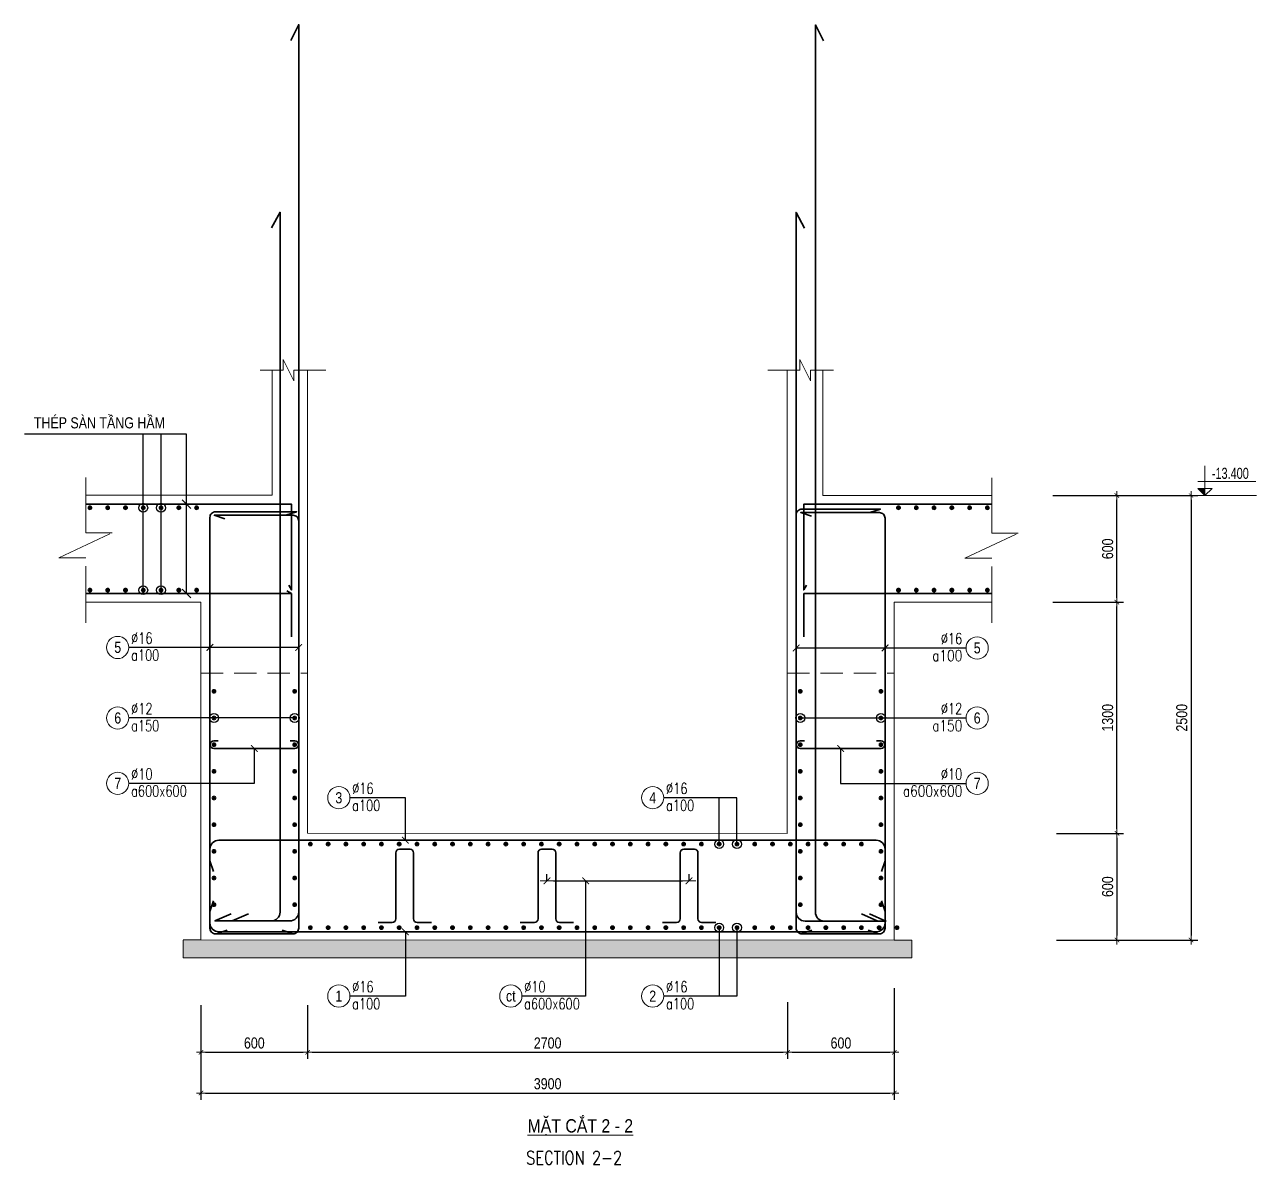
# Model space of a CAD drawing. Header units: millimetres. Extents: x -134772 to 84392, y -129535 to 67259.
# Drawn here: x 33481 to 40410, y 748 to 7158 of the extents above; entities that cross this region are included whole.
import ezdxf
from ezdxf.enums import TextEntityAlignment as Align

# ---------------------------------------------------------------- set-up
doc = ezdxf.new("R2010")
doc.units = ezdxf.units.MM
doc.header["$MEASUREMENT"] = 0
doc.linetypes.add('DASHED2', pattern=[0.375, 0.25, -0.125])
doc.linetypes.add('HIDDEN2', pattern=[4.7625, 3.175, -1.5875])
doc.layers.get('Defpoints').update_dxf_attribs({"color": 252})
for name, color, linetype, lineweight in [('$0$NDC_S_THIN LINE', 7, 'Continuous', 20), ('NDC_S_CONTINUOUS', 3, 'Continuous', 20), ('NDC_S_DIM', 1, 'Continuous', 9), ('NDC_S_ENG TITLE', 3, 'Continuous', 20), ('NDC_S_HATCH MATERIAL', 8, 'Continuous', 13), ('NDC_S_HIDDEN', 8, 'HIDDEN2', 13), ('NDC_S_LEADER', 1, 'Continuous', 9), ('NDC_S_OPENING', 9, 'DASHED2', 13), ('NDC_S_REBAR', 4, 'Continuous', 35), ('NDC_S_VN TEXT', 7, 'Continuous', 9)]:
    doc.layers.add(name, color=color, linetype=linetype, lineweight=lineweight)
doc.styles.add('ARIAL', font='arial.ttf', dxfattribs={"width": 0.8})
doc.styles.add('NDC_ARIAL', font='arial.ttf', dxfattribs={"width": 0.8})
doc.styles.add('NDC_DIM', font='', dxfattribs={"width": 0.75})
doc.styles.add('NDC_ROMANS', font='romans.shx', dxfattribs={"width": 0.8})
doc.styles.get('NDC_DIM').set_extended_font_data('Dotum')
doc.dimstyles.new('NDC_1-25', dxfattribs={"dimscale": 25, "dimtxt": 2.5, "dimasz": 1, "dimexe": 1.5, "dimexo": 0, "dimgap": 0.8, "dimtad": 1, "dimdec": 0, "dimdsep": 46, "dimtxsty": 'NDC_ARIAL', "dimblk": 'DIMMARK', "dimcen": 49999.938995, "dimdle": 1.5, "dimclrd": 1, "dimclre": 1, "dimclrt": 3, "dimadec": 0, "dimazin": 0, "dimtfac": 1, "dimtdec": 0, "dimtix": 1, "dimtmove": 2, "dimatfit": 3, "dimfxl": 1, "dimarcsym": 0})
doc.dimstyles.new('NDC_dim_25', dxfattribs={"dimscale": 25, "dimtxt": 2.5, "dimasz": 1.5, "dimexe": 1.5, "dimexo": 0, "dimgap": 1, "dimtad": 1, "dimdec": 0, "dimzin": 0, "dimdsep": 46, "dimtxsty": 'ARIAL', "dimblk": 'DIMMARK', "dimcen": 0.09, "dimdle": 1.2, "dimclrd": 1, "dimclre": 1, "dimclrt": 3, "dimadec": 0, "dimazin": 0, "dimtfac": 1, "dimtdec": 0, "dimtix": 1, "dimtofl": 0, "dimtmove": 0, "dimatfit": 3, "dimfxl": 3.75, "dimfxlon": 1, "dimtolj": 1, "dimtzin": 0, "dimarcsym": 0})
doc.dimstyles.new('NDC_dim_50', dxfattribs={"dimscale": 50, "dimtxt": 2.5, "dimasz": 1.5, "dimexe": 1.5, "dimexo": 0, "dimgap": 1, "dimtad": 1, "dimdec": 0, "dimzin": 0, "dimdsep": 46, "dimtxsty": 'ARIAL', "dimblk": 'DIMMARK', "dimcen": 0.09, "dimdle": 1.2, "dimclrd": 1, "dimclre": 1, "dimclrt": 3, "dimadec": 0, "dimazin": 0, "dimtfac": 1, "dimtdec": 0, "dimtix": 1, "dimtofl": 0, "dimtmove": 0, "dimatfit": 3, "dimfxl": 6, "dimtolj": 1, "dimtzin": 0, "dimarcsym": 0})

# ---------------------------------------------------------------- blocks, each defined once
blk = doc.blocks.new('DIMMARK')
at = {"layer": 'NDC_S_DIM', "color": 1}
blk.add_line((-1.5, 0), (1, 0), dxfattribs=at)
at = {"layer": 'NDC_S_DIM', "color": 2, "const_width": 0.15}
blk.add_lwpolyline([(-0.5, -0.5), (0.5, 0.5)], dxfattribs=at)
blk = doc.blocks.new('*D758')
at = {"layer": 'Defpoints', "color": 0, "transparency": 16777216}
for p in [(34472.9, 1642.7), (35072.9, 1642.7), (35072.9, 1378.5)]:
    blk.add_point(p, dxfattribs=at)
at = {"layer": 'NDC_S_DIM', "color": 1, "lineweight": -2, "transparency": 16777216}
for p, q in [((34472.9, 1642.7), (34472.9, 1341)), ((35072.9, 1642.7), (35072.9, 1341)), ((34497.9, 1378.5), (35047.9, 1378.5))]:
    blk.add_line(p, q, dxfattribs=at)
at = {"layer": 'NDC_S_DIM', "color": 1, "lineweight": -2, "transparency": 16777216, "xscale": 25, "yscale": 25, "zscale": 25, "rotation": 180}
blk.add_blockref('DIMMARK', (34472.9, 1378.5), dxfattribs=at)
at = {"layer": 'NDC_S_DIM', "color": 1, "lineweight": -2, "transparency": 16777216, "xscale": 25, "yscale": 25, "zscale": 25}
blk.add_blockref('DIMMARK', (35072.9, 1378.5), dxfattribs=at)
at = {"layer": 'NDC_S_DIM', "color": 3, "transparency": 16777216, "insert": (34772.9, 1430.4), "char_height": 62.5, "attachment_point": 5, "style": 'NDC_ARIAL'}
blk.add_mtext('600', dxfattribs=at)
blk = doc.blocks.new('*D759')
at = {"layer": 'Defpoints', "color": 0, "transparency": 16777216}
for p in [(35072.9, 1642.7), (37772.9, 1659.9), (37772.9, 1378.5)]:
    blk.add_point(p, dxfattribs=at)
at = {"layer": 'NDC_S_DIM', "color": 1, "lineweight": -2, "transparency": 16777216}
for p, q in [((35072.9, 1642.7), (35072.9, 1341)), ((37772.9, 1659.9), (37772.9, 1341)), ((35097.9, 1378.5), (37747.9, 1378.5))]:
    blk.add_line(p, q, dxfattribs=at)
at = {"layer": 'NDC_S_DIM', "color": 1, "lineweight": -2, "transparency": 16777216, "xscale": 25, "yscale": 25, "zscale": 25, "rotation": 180}
blk.add_blockref('DIMMARK', (35072.9, 1378.5), dxfattribs=at)
at = {"layer": 'NDC_S_DIM', "color": 1, "lineweight": -2, "transparency": 16777216, "xscale": 25, "yscale": 25, "zscale": 25}
blk.add_blockref('DIMMARK', (37772.9, 1378.5), dxfattribs=at)
at = {"layer": 'NDC_S_DIM', "color": 3, "transparency": 16777216, "insert": (36422.9, 1430.4), "char_height": 62.5, "attachment_point": 5, "style": 'NDC_ARIAL'}
blk.add_mtext('2700', dxfattribs=at)
blk = doc.blocks.new('*D760')
at = {"layer": 'Defpoints', "color": 0, "transparency": 16777216}
for p in [(38372.9, 1739.9), (37772.9, 1659.9), (38372.9, 1378.5)]:
    blk.add_point(p, dxfattribs=at)
at = {"layer": 'NDC_S_DIM', "color": 1, "lineweight": -2, "transparency": 16777216}
for p, q in [((38372.9, 1739.9), (38372.9, 1341)), ((37772.9, 1659.9), (37772.9, 1341)), ((37797.9, 1378.5), (38347.9, 1378.5))]:
    blk.add_line(p, q, dxfattribs=at)
at = {"layer": 'NDC_S_DIM', "color": 1, "lineweight": -2, "transparency": 16777216, "xscale": 25, "yscale": 25, "zscale": 25, "rotation": 180}
blk.add_blockref('DIMMARK', (37772.9, 1378.5), dxfattribs=at)
at = {"layer": 'NDC_S_DIM', "color": 1, "lineweight": -2, "transparency": 16777216, "xscale": 25, "yscale": 25, "zscale": 25}
blk.add_blockref('DIMMARK', (38372.9, 1378.5), dxfattribs=at)
at = {"layer": 'NDC_S_DIM', "color": 3, "transparency": 16777216, "insert": (38072.9, 1430.4), "char_height": 62.5, "attachment_point": 5, "style": 'NDC_ARIAL'}
blk.add_mtext('600', dxfattribs=at)
blk = doc.blocks.new('*D761')
at = {"layer": 'Defpoints', "color": 0, "transparency": 16777216}
for p in [(38372.9, 1739.9), (34472.9, 1642.7), (38372.9, 1149.4)]:
    blk.add_point(p, dxfattribs=at)
at = {"layer": 'NDC_S_DIM', "color": 1, "lineweight": -2, "transparency": 16777216}
for p, q in [((38372.9, 1739.9), (38372.9, 1111.9)), ((34472.9, 1642.7), (34472.9, 1111.9)), ((34497.9, 1149.4), (38347.9, 1149.4))]:
    blk.add_line(p, q, dxfattribs=at)
at = {"layer": 'NDC_S_DIM', "color": 1, "lineweight": -2, "transparency": 16777216, "xscale": 25, "yscale": 25, "zscale": 25, "rotation": 180}
blk.add_blockref('DIMMARK', (34472.9, 1149.4), dxfattribs=at)
at = {"layer": 'NDC_S_DIM', "color": 1, "lineweight": -2, "transparency": 16777216, "xscale": 25, "yscale": 25, "zscale": 25}
blk.add_blockref('DIMMARK', (38372.9, 1149.4), dxfattribs=at)
at = {"layer": 'NDC_S_DIM', "color": 3, "transparency": 16777216, "insert": (36422.9, 1201.3), "char_height": 62.5, "attachment_point": 5, "style": 'NDC_ARIAL'}
blk.add_mtext('3900', dxfattribs=at)
blk = doc.blocks.new('*D762')
at = {"layer": 'Defpoints', "color": 0, "transparency": 16777216}
for p in [(39286.1, 2610), (39286.1, 2010), (39625.2, 2010)]:
    blk.add_point(p, dxfattribs=at)
at = {"layer": 'NDC_S_DIM', "color": 1, "lineweight": -2, "transparency": 16777216}
for p, q in [((39286.1, 2610), (39662.7, 2610)), ((39625.2, 2585), (39625.2, 2035)), ((39286.1, 2010), (39662.7, 2010))]:
    blk.add_line(p, q, dxfattribs=at)
at = {"layer": 'NDC_S_DIM', "color": 1, "lineweight": -2, "transparency": 16777216, "xscale": 25, "yscale": 25, "zscale": 25}
for p, rotation in [((39625.2, 2610), 90), ((39625.2, 2010), 270)]:
    blk.add_blockref('DIMMARK', p, dxfattribs=dict(at, rotation=rotation))
at = {"layer": 'NDC_S_DIM', "color": 3, "transparency": 16777216, "insert": (39573.3, 2310), "char_height": 62.5, "attachment_point": 5, "rotation": 90, "style": 'NDC_ARIAL'}
blk.add_mtext('600', dxfattribs=at)
blk = doc.blocks.new('*D763')
at = {"layer": 'Defpoints', "color": 0, "transparency": 16777216}
for p in [(39264.9, 3910), (39625.2, 3910), (39286.1, 2610)]:
    blk.add_point(p, dxfattribs=at)
at = {"layer": 'NDC_S_DIM', "color": 1, "lineweight": -2, "transparency": 16777216}
for p, q in [((39264.9, 3910), (39662.7, 3910)), ((39625.2, 2635), (39625.2, 3885)), ((39286.1, 2610), (39662.7, 2610))]:
    blk.add_line(p, q, dxfattribs=at)
at = {"layer": 'NDC_S_DIM', "color": 1, "lineweight": -2, "transparency": 16777216, "xscale": 25, "yscale": 25, "zscale": 25}
for p, rotation in [((39625.2, 3910), 90), ((39625.2, 2610), 270)]:
    blk.add_blockref('DIMMARK', p, dxfattribs=dict(at, rotation=rotation))
at = {"layer": 'NDC_S_DIM', "color": 3, "transparency": 16777216, "insert": (39573.3, 3260), "char_height": 62.5, "attachment_point": 5, "rotation": 90, "style": 'NDC_ARIAL'}
blk.add_mtext('1300', dxfattribs=at)
blk = doc.blocks.new('*D764')
at = {"layer": 'Defpoints', "color": 0, "transparency": 16777216}
for p in [(39264.9, 4510), (39625.2, 4510), (39264.9, 3910)]:
    blk.add_point(p, dxfattribs=at)
at = {"layer": 'NDC_S_DIM', "color": 1, "lineweight": -2, "transparency": 16777216}
for p, q in [((39264.9, 4510), (39662.7, 4510)), ((39625.2, 3935), (39625.2, 4485)), ((39264.9, 3910), (39662.7, 3910))]:
    blk.add_line(p, q, dxfattribs=at)
at = {"layer": 'NDC_S_DIM', "color": 1, "lineweight": -2, "transparency": 16777216, "xscale": 25, "yscale": 25, "zscale": 25}
for p, rotation in [((39625.2, 4510), 90), ((39625.2, 3910), 270)]:
    blk.add_blockref('DIMMARK', p, dxfattribs=dict(at, rotation=rotation))
at = {"layer": 'NDC_S_DIM', "color": 3, "transparency": 16777216, "insert": (39573.3, 4210), "char_height": 62.5, "attachment_point": 5, "rotation": 90, "style": 'NDC_ARIAL'}
blk.add_mtext('600', dxfattribs=at)
blk = doc.blocks.new('*D765')
at = {"layer": 'Defpoints', "color": 0, "transparency": 16777216}
for p in [(39264.9, 4510), (39286.1, 2010), (40042.2, 2010)]:
    blk.add_point(p, dxfattribs=at)
at = {"layer": 'NDC_S_DIM', "color": 1, "lineweight": -2, "transparency": 16777216}
for p, q in [((39264.9, 4510), (40079.7, 4510)), ((40042.2, 4485), (40042.2, 2035)), ((39286.1, 2010), (40079.7, 2010))]:
    blk.add_line(p, q, dxfattribs=at)
at = {"layer": 'NDC_S_DIM', "color": 1, "lineweight": -2, "transparency": 16777216, "xscale": 25, "yscale": 25, "zscale": 25}
for p, rotation in [((40042.2, 4510), 90), ((40042.2, 2010), 270)]:
    blk.add_blockref('DIMMARK', p, dxfattribs=dict(at, rotation=rotation))
at = {"layer": 'NDC_S_DIM', "color": 3, "transparency": 16777216, "insert": (39990.3, 3260), "char_height": 62.5, "attachment_point": 5, "rotation": 90, "style": 'NDC_ARIAL'}
blk.add_mtext('2500', dxfattribs=at)
blk = doc.blocks.new('CD')
blk.add_hatch(color=2).paths.add_polyline_path([(0, 160), (-161, 160), (0, 0)])
at = {"ltscale": 50}
h = blk.add_hatch(dxfattribs=at)
h.set_pattern_fill('ANSI31', color=8, scale=140.625054, style=0)
h.set_pattern_definition([(45, (6e-10, 0), (-315.7, 315.7), [])])
h.paths.add_polyline_path([(0, 160), (0, 0), (161, 160)])
at = {"color": 8, "ltscale": 50}
for p, q in [((-159, 314), (1147, 314)), ((1156, 0), (-164, 0))]:
    blk.add_line(p, q, dxfattribs=at)
for points in [[(0, 669), (0, 0)], [(0, 0), (-161, 160), (0, 160)], [(0, 0), (161, 160), (0, 160)]]:
    blk.add_lwpolyline(points, dxfattribs=at)
at = {"color": 3, "style": 'NDC_ARIAL', "width": 0.7}
blk.add_attdef('COT', (154, 375), '', height=250, dxfattribs=at)
blk = doc.blocks.new('kata_block_THEP')
at = {"layer": 'NDC_S_REBAR', "color": 0}
for p, q in [((-0.5, 0), (0.5, 0)), ((-0.35, 0.35), (0.35, -0.35)), ((0.35, 0.35), (-0.35, -0.35)), ((0, 0.5), (0, -0.5))]:
    blk.add_line(p, q, dxfattribs=at)
at = {"layer": 'NDC_S_REBAR', "color": 0, "const_width": 0.0833}
blk.add_lwpolyline([(-0.5, 0, 1), (0.5, 0, 1), (-0.5, 0, 1)], format="xyb", dxfattribs=at)
blk = doc.blocks.new('*U287')
at = {"layer": 'NDC_S_REBAR', "xscale": 25, "yscale": 25, "zscale": 25}
blk.add_blockref('kata_block_THEP', (0, 0), dxfattribs=at)
blk = doc.blocks.new('*U748')
at = {"layer": 'NDC_S_CONTINUOUS', "color": 0, "linetype": 'ByBlock', "lineweight": -2, "transparency": 16777216, "xscale": -1, "rotation": 270}
for p in [(0, 231.7), (0, -231.7)]:
    blk.add_blockref('*U287', p, dxfattribs=at)
blk = doc.blocks.new('*U749')
at = {"layer": 'NDC_S_DIM', "color": 0, "linetype": 'ByBlock', "lineweight": -2, "transparency": 16777216}
for p in [(-600, 0), (-500, 0), (-400, 0), (-300, 0), (-200, 0), (-100, 0), (0, 0)]:
    blk.add_blockref('*U748', p, dxfattribs=at)
blk = doc.blocks.new('*U740')
at = {"layer": 'NDC_S_CONTINUOUS', "color": 0, "linetype": 'ByBlock', "lineweight": -2, "transparency": 16777216, "xscale": -1, "rotation": 270}
blk.add_blockref('*U287', (0, 0), dxfattribs=at)
blk = doc.blocks.new('*U741')
at = {"layer": 'NDC_S_DIM', "color": 0, "linetype": 'ByBlock', "lineweight": -2, "transparency": 16777216}
for p in [(0, 1200), (0, 1050), (0, 900), (0, 750), (0, 600), (0, 450), (0, 300), (0, 150), (0, 0)]:
    blk.add_blockref('*U740', p, dxfattribs=at)
blk = doc.blocks.new('*U746')
at = {"layer": 'NDC_S_CONTINUOUS', "color": 0, "linetype": 'ByBlock', "lineweight": -2, "transparency": 16777216, "xscale": -1, "rotation": 270}
blk.add_blockref('*U287', (0, 0), dxfattribs=at)
blk = doc.blocks.new('*U747')
at = {"layer": 'NDC_S_DIM', "color": 0, "linetype": 'ByBlock', "lineweight": -2, "transparency": 16777216}
for p in [(0, 1200), (0, 1050), (0, 900), (0, 750), (0, 600), (0, 450), (0, 300), (0, 150), (0, 0)]:
    blk.add_blockref('*U746', p, dxfattribs=at)
blk = doc.blocks.new('*U632')
blk.add_circle((-2.5, 0), 2.5)
at = {"layer": 'NDC_S_VN TEXT', "color": 3, "style": 'NDC_ROMANS', "width": 0.75}
for tag, p in [('DK1', (0.5, 0.85)), ('KC1', (0.5, -2.97))]:
    blk.add_attdef(tag, p, '', height=2.5, dxfattribs=at)
at = {"layer": 'NDC_S_VN TEXT', "color": 7, "style": 'ARIAL', "width": 0.8}
blk.add_attdef('SH2', text='', height=2.5, dxfattribs=at).set_placement((-2.5, 0), align=Align.MIDDLE)
blk = doc.blocks.new('*U750')
at = {"layer": 'NDC_S_CONTINUOUS', "color": 0, "linetype": 'ByBlock', "lineweight": -2, "transparency": 16777216, "xscale": -1, "rotation": 270}
for p in [(0, 231.7), (0, -231.7)]:
    blk.add_blockref('*U287', p, dxfattribs=at)
blk = doc.blocks.new('*U751')
at = {"layer": 'NDC_S_DIM', "color": 0, "linetype": 'ByBlock', "lineweight": -2, "transparency": 16777216}
for p in [(-500, 0), (-400, 0), (-300, 0), (-200, 0), (-100, 0), (0, 0)]:
    blk.add_blockref('*U750', p, dxfattribs=at)
blk = doc.blocks.new('*U754')
at = {"layer": 'NDC_S_CONTINUOUS', "color": 0, "linetype": 'ByBlock', "lineweight": -2, "transparency": 16777216, "xscale": -1, "rotation": 270}
blk.add_blockref('*U287', (0, 0), dxfattribs=at)
blk = doc.blocks.new('*U755')
at = {"layer": 'NDC_S_DIM', "color": 0, "linetype": 'ByBlock', "lineweight": -2, "transparency": 16777216}
for p in [(0, 1200), (0, 1050), (0, 900), (0, 750), (0, 600), (0, 450), (0, 300), (0, 150), (0, 0)]:
    blk.add_blockref('*U754', p, dxfattribs=at)
blk = doc.blocks.new('*U752')
at = {"layer": 'NDC_S_CONTINUOUS', "color": 0, "linetype": 'ByBlock', "lineweight": -2, "transparency": 16777216, "xscale": -1, "rotation": 270}
blk.add_blockref('*U287', (0, 0), dxfattribs=at)
blk = doc.blocks.new('*U753')
at = {"layer": 'NDC_S_DIM', "color": 0, "linetype": 'ByBlock', "lineweight": -2, "transparency": 16777216}
for p in [(0, 1200), (0, 1050), (0, 900), (0, 750), (0, 600), (0, 450), (0, 300), (0, 150), (0, 0)]:
    blk.add_blockref('*U752', p, dxfattribs=at)
blk = doc.blocks.new('*U633')
blk.add_circle((2.5, 0), 2.5)
at = {"layer": 'NDC_S_VN TEXT', "color": 3, "style": 'NDC_ROMANS'}
for tag, width, p in [('DK2', 0.75, (-0.85, 0.85)), ('KC2', 0.8, (-0.85, -2.97))]:
    blk.add_attdef(tag, text='', height=2.5, dxfattribs=dict(at, width=width)).set_placement(p, align=Align.RIGHT)
at = {"layer": 'NDC_S_VN TEXT', "color": 7, "style": 'ARIAL', "width": 0.8}
blk.add_attdef('SH3', text='', height=2.5, dxfattribs=at).set_placement((2.5, 0), align=Align.MIDDLE)
blk = doc.blocks.new('*U277')
at = {"layer": 'NDC_S_REBAR', "xscale": 25, "yscale": 25, "zscale": 25}
blk.add_blockref('kata_block_THEP', (0, 0), dxfattribs=at)
blk = doc.blocks.new('*U744')
at = {"layer": 'NDC_S_CONTINUOUS', "color": 0, "linetype": 'ByBlock', "lineweight": -2, "transparency": 16777216, "xscale": -1, "rotation": 180}
blk.add_blockref('*U277', (0, 0), dxfattribs=at)
blk = doc.blocks.new('*U745')
at = {"layer": 'NDC_S_DIM', "color": 0, "linetype": 'ByBlock', "lineweight": -2, "transparency": 16777216}
for p in [(0, 0), (100, 0), (200, 0), (300, 0), (400, 0), (500, 0), (600, 0), (700, 0), (800, 0), (900, 0), (1000, 0), (1100, 0), (1200, 0), (1300, 0), (1400, 0), (1500, 0), (1600, 0), (1700, 0), (1800, 0), (1900, 0), (2000, 0), (2100, 0), (2200, 0), (2300, 0), (2400, 0), (2500, 0), (2600, 0), (2700, 0), (2800, 0), (2900, 0), (3000, 0), (3100, 0)]:
    blk.add_blockref('*U744', p, dxfattribs=at)
blk = doc.blocks.new('*U756')
at = {"layer": 'NDC_S_CONTINUOUS', "color": 0, "linetype": 'ByBlock', "lineweight": -2, "transparency": 16777216, "xscale": -1, "rotation": 180}
blk.add_blockref('*U277', (0, 0), dxfattribs=at)
blk = doc.blocks.new('*U757')
at = {"layer": 'NDC_S_DIM', "color": 0, "linetype": 'ByBlock', "lineweight": -2, "transparency": 16777216}
for p in [(0, 0), (100, 0), (200, 0), (300, 0), (400, 0), (500, 0), (600, 0), (700, 0), (800, 0), (900, 0), (1000, 0), (1100, 0), (1200, 0), (1300, 0), (1400, 0), (1500, 0), (1600, 0), (1700, 0), (1800, 0), (1900, 0), (2000, 0), (2100, 0), (2200, 0), (2300, 0), (2400, 0), (2500, 0), (2600, 0), (2700, 0), (2800, 0), (2900, 0), (3000, 0), (3100, 0), (3200, 0), (3300, 0)]:
    blk.add_blockref('*U756', p, dxfattribs=at)
blk = doc.blocks.new('*U742')
at = {"layer": 'NDC_S_REBAR', "ltscale": 0.005}
blk.add_lwpolyline([(-150, -206), (-70, -206, 0.414214), (-50, -186), (-50, 186, -0.414214), (-30, 206), (30, 206, -0.414214), (50, 186), (50, -186, 0.414214), (70, -206), (150, -206)], format="xyb", dxfattribs=at)
blk = doc.blocks.new('*U743')
at = {"layer": 'NDC_S_DIM', "color": 0, "linetype": 'ByBlock', "lineweight": -2, "transparency": 16777216}
for p in [(0, 0), (800, 0), (1600, 0)]:
    blk.add_blockref('*U742', p, dxfattribs=at)
blk = doc.blocks.new('*D766')
at = {"layer": 'Defpoints', "color": 0, "ltscale": 0.005, "transparency": 16777216}
for p in [(36418.7, 2342.9), (37218.7, 2342.9), (37218.7, 2342.9)]:
    blk.add_point(p, dxfattribs=at)
at = {"layer": 'NDC_S_LEADER', "color": 1, "lineweight": -2, "ltscale": 0.005, "transparency": 16777216}
for p, q in [((36418.7, 2342.9), (36418.7, 2380.4)), ((37218.7, 2342.9), (37218.7, 2380.4)), ((36456.2, 2342.9), (37181.2, 2342.9))]:
    blk.add_line(p, q, dxfattribs=at)
at = {"layer": 'NDC_S_LEADER', "color": 1, "lineweight": -2, "ltscale": 0.005, "transparency": 16777216, "xscale": 37.5, "yscale": 37.5, "zscale": 37.5, "rotation": 180}
blk.add_blockref('DIMMARK', (36418.7, 2342.9), dxfattribs=at)
at = {"layer": 'NDC_S_LEADER', "color": 1, "lineweight": -2, "ltscale": 0.005, "transparency": 16777216, "xscale": 37.5, "yscale": 37.5, "zscale": 37.5}
blk.add_blockref('DIMMARK', (37218.7, 2342.9), dxfattribs=at)
blk = doc.blocks.new('_ARCHTICK')
at = {"color": 0, "linetype": 'ByBlock', "const_width": 0.15}
blk.add_lwpolyline([(-0.5, -0.5), (0.5, 0.5)], dxfattribs=at)

msp = doc.modelspace()

# ---------------------------------------------------------------- hatches: boundary and pattern name
at = {"layer": '$0$NDC_S_THIN LINE', "ltscale": 100}
h = msp.add_hatch(dxfattribs=at)
h.set_pattern_fill('BTLOT', color=251, scale=10, pattern_type=2)
h.set_pattern_definition([(50, (-59227.08, 43430.585), (71.726018, -6.275213), [7.5, -82.5]), (355, (-59227.08, 43430.585), (-13.875133, 75.219213), [6, -66]), (100.451444, (-59221.1, 43430.06), (57.850885, 68.944), [6.37402, -70.11421]), (46.1842, (-59227.08, 43450.585), (106.72413, -16.55193), [11.25, -123.75]), (96.63564, (-59218.18, 43449.2), (93.46619, 97.41186), [9.56103, -105.17138]), (351.18416, (-59227.08, 43450.58), (93.4662, 97.41186), [9, -99]), (21, (-59217.08, 43445.585), (59.690705, -40.26189), [7.5, -82.5]), (326, (-59217.08, 43445.585), (24.331533, 72.515005), [6, -66]), (71.451445, (-59212.104, 43442.23), (84.022238, 32.253115), [6.37402, -70.11421]), (37.5, (-59227.078, 43430.585), (1.2159855, 33.2893854), [0, -65.2, 0, -67, 0, -66.25]), (7.5, (-59227.078, 43430.585), (26.306954, 39.441171), [0, -38.2, 0, -63.7, 0, -25.25]), (327.5, (-59249.378, 43430.585), (53.3822436, -2.255487), [0, -25, 0, -78, 0, -103.5]), (317.5, (-59259.38, 43430.585), (58.318617, 10.010498), [0, -32.5, 0, -51.8, 0, -73.5])])
h.paths.add_polyline_path([(38471.5, 2009.7), (38371.5, 2009.7), (34472.9, 2011.4), (34372.9, 2010.6), (34372.9, 1908.9), (38471.5, 1909.7)])

# ---------------------------------------------------------------- linework, layer by layer
at = {"layer": 'NDC_S_CONTINUOUS'}
for p, q in [((34872.9, 4511.1), (34872.9, 5215.7)), ((35072.9, 4511.1), (35072.9, 5215.7)), ((37770.9, 4510), (37770.9, 5214.6)), ((37970.9, 4510), (37970.9, 5214.6)), ((33824.2, 4511.1), (34872.9, 4511.1)), ((35072.9, 4511.1), (35072.9, 2611.1)), ((37770.9, 2610), (37770.9, 4510)), ((37970.9, 4510), (38921.6, 4510)), ((33824.2, 3911.1), (34472.9, 3911.1)), ((34472.9, 3911.1), (34472.9, 2011.4)), ((38371.5, 3910), (38371.5, 2009.7)), ((38371.5, 3910), (38921.6, 3910)), ((35072.9, 2611.1), (37770.9, 2610)), ((34472.9, 2011.4), (38371.5, 2009.7))]:
    msp.add_line(p, q, dxfattribs=at)
at = {"layer": 'NDC_S_DIM'}
for points in [[(35175.8, 5215.7), (34995.8, 5215.7), (34995.8, 5155.7), (34935.8, 5275.7), (34935.8, 5215.7), (34805.8, 5215.7)], [(38030.9, 5214.6), (37900.9, 5214.6), (37900.9, 5154.6), (37840.9, 5274.6), (37840.9, 5214.6), (37660.9, 5214.6)]]:
    msp.add_lwpolyline(points, dxfattribs=at)
at = {"layer": 'NDC_S_HATCH MATERIAL', "ltscale": 100}
for p, q in [((34472.9, 2011.4), (34372.9, 2011.4)), ((34372.9, 2009.7), (34372.9, 1909.7)), ((38371.5, 2009.7), (38471.5, 2009.7)), ((38471.5, 2009.7), (38471.5, 1909.7)), ((38471.5, 1909.7), (34372.9, 1909.7))]:
    msp.add_line(p, q, dxfattribs=at)
at = {"layer": 'NDC_S_HIDDEN', "ltscale": 100}
for p, q in [((33824.2, 4611.1), (33824.2, 4300.1)), ((38921.6, 4610), (38921.6, 4298.9)), ((33672.6, 4159.5), (33972.9, 4300.1)), ((33824.2, 4300.1), (33972.9, 4300.1)), ((38770.1, 4158.4), (39070.4, 4298.9)), ((38921.6, 4298.9), (39070.4, 4298.9)), ((33824.2, 4159.5), (33672.6, 4159.5)), ((33824.2, 3794.8), (33824.2, 4159.5)), ((38921.6, 4158.4), (38770.1, 4158.4)), ((38921.6, 3793.6), (38921.6, 4158.4))]:
    msp.add_line(p, q, dxfattribs=at)
at = {"layer": 'NDC_S_OPENING', "ltscale": 500}
for p, q in [((34472.9, 3511.1), (35072.9, 3511.1)), ((37770.9, 3511.1), (38370.9, 3511.1))]:
    msp.add_line(p, q, dxfattribs=at)
at = {"layer": 'NDC_S_REBAR', "ltscale": 0.005}
for p, q in [((34982.5, 3958.8), (34982.5, 3714.7)), ((37863.4, 3958.8), (37863.4, 3714.7))]:
    msp.add_line(p, q, dxfattribs=at)
at = {"layer": 'NDC_S_REBAR', "color": 8, "ltscale": 0.005}
for points in [[(34642.5, 2157.8), (34551, 2117.4), (34972.9, 2117.4, 0.414214), (35022.9, 2167.4), (35022.9, 7158.3), (34977.5, 7069.3)], [(34642.5, 2157.8), (34551, 2117.4), (34972.9, 2117.4, 0.414214), (35022.9, 2167.4), (35022.9, 7158.3), (34977.5, 7069.3)], [(34642.5, 2157.8), (34551, 2117.4), (34972.9, 2117.4, 0.414214), (35022.9, 2167.4), (35022.9, 7158.3), (34977.5, 7069.3)], [(38188.5, 2156.6), (38280, 2116.2), (37979, 2116.2, -0.414214), (37929, 2166.2), (37929, 7157.2), (37974.5, 7068.1)], [(34740.5, 2157.8), (34649, 2117.4), (34868.1, 2117.4, 0.414213), (34918.1, 2167.4), (34918.1, 6103.2), (34870.3, 6015.3)], [(38234.4, 2156.6), (38325.9, 2116.2), (37870.9, 2116.2, -0.414213), (37820.9, 2166.2), (37820.9, 6102), (37868.7, 6014.2)]]:
    msp.add_lwpolyline(points, format="xyb", dxfattribs=at)
at = {"layer": 'NDC_S_REBAR', "ltscale": 0.005}
for points in [[(33824.2, 4461.1), (34982.5, 4461.1), (34982.5, 3978.8), (34967.2, 4005.3)], [(38921.6, 4461.1), (37863.4, 4461.1), (37863.4, 3978.8), (37878.7, 4005.3)], [(33824.2, 3958.8), (34982.5, 3958.8), (34956, 3974.1)], [(38921.6, 3958.8), (37863.4, 3958.8)]]:
    msp.add_lwpolyline(points, dxfattribs=at)
for points in [[(34928.7, 2065.1), (34988.7, 2045.1), (34555, 2045.1, -0.414214), (34523, 2077.1), (34523, 4386.7, -0.414214), (34555, 4418.7), (35010.6, 4418.7), (34950.6, 4398.7)], [(34620.6, 2065.1), (34560.6, 2045.1), (34990.8, 2045.1, 0.414214), (35022.8, 2077.1), (35022.8, 4366.7, 0.414214), (34990.8, 4398.7), (34547.5, 4398.7), (34607.5, 4378.7)], [(38226.1, 2065.1), (38286.1, 2045.1), (37853, 2045.1, -0.414214), (37821, 2077.1), (37821, 4401.8, -0.414214), (37853, 4433.8), (38295.3, 4433.8), (38235.3, 4413.8)], [(37908.4, 2065.1), (37848.4, 2045.1), (38288.8, 2045.1, 0.414214), (38320.8, 2077.1), (38320.8, 4381.8, 0.414214), (38288.8, 4413.8), (37846.5, 4413.8), (37906.5, 4393.8)], [(34542.9, 2231.1), (34522.9, 2171.1), (34522.9, 2521.1, -0.414214), (34572.9, 2571.1), (38271.5, 2571.1, -0.414214), (38321.5, 2521.1), (38321.5, 2171.1), (38301.5, 2231.1)], [(34542.9, 2396.1), (34522.9, 2456.1), (34522.9, 2106.1, 0.414214), (34572.9, 2056.1), (38271.5, 2056.1, 0.414214), (38321.5, 2106.1), (38321.5, 2456.1), (38301.5, 2396.1)]]:
    msp.add_lwpolyline(points, format="xyb", dxfattribs=at)
at = {"layer": 'NDC_S_REBAR', "elevation": 0}
for points in [[(34570.4, 3130.3), (34546, 3130.3, 1), (34546, 3087.1), (34999.8, 3087.1, 1), (34999.8, 3130.3), (34975.3, 3130.3)], [(37868.4, 3130.3), (37844, 3130.3, 1), (37844, 3087.1), (38297.8, 3087.1, 1), (38297.8, 3130.3), (38273.3, 3130.3)]]:
    msp.add_lwpolyline(points, format="xyb", dxfattribs=at)

# ---------------------------------------------------------------- block references
at = {"layer": 'NDC_S_DIM'}
ref = msp.add_blockref('CD', (40120.7, 4510), dxfattribs=dict(at, xscale=0.25, yscale=0.25, zscale=0.25))
ref.add_attrib('COT', '-13.400', (40159.2, 4603.6), dxfattribs={"layer": '0', "color": 3, "height": 62.5, "style": 'NDC_DIM', "width": 0.75})
for name, p in [('*U749', (34448, 4209.4)), ('*U741', (34546, 2208.7, 0)), ('*U753', (37844, 2208.7, 0)), ('*U745', (35088, 2549.5, 0)), ('*U743', (35618.7, 2314.7)), ('*U757', (35088, 2079.5, 0))]:
    msp.add_blockref(name, p, dxfattribs=at)
at = {"layer": 'NDC_S_DIM', "extrusion": (0, 0, -1), "zscale": -1}
for name, p in [('*U751', (-38396.5, 4209.4)), ('*U747', (-34999.8, 2208.7, 0)), ('*U755', (-38297.8, 2208.7, 0))]:
    msp.add_blockref(name, p, dxfattribs=at)
at = {"layer": 'NDC_S_DIM', "ltscale": 0.005, "xscale": 25, "yscale": 25, "zscale": 25}
for name, p, values in [('*U632', (34067.1, 3655.5), {'SH2': '5', 'DK1': '%%C16', 'KC1': 'a100'}), ('*U633', (38776.7, 3652.7), {'SH3': '5', 'DK2': '%%C16', 'KC2': 'a100'}), ('*U632', (34067.1, 3258.7, 0), {'SH2': '6', 'DK1': '%%C12', 'KC1': 'a150'}), ('*U633', (38776.7, 3258.7, 0), {'SH3': '6', 'DK2': '%%C12', 'KC2': 'a150'}), ('*U632', (34067.1, 2891.1, 0), {'SH2': '7', 'DK1': '%%c10', 'KC1': 'a600x600'}), ('*U633', (38776.7, 2891.1, 0), {'SH3': '7', 'DK2': '%%c10', 'KC2': 'a600x600'}), ('*U632', (35310.7, 2810.2), {'SH2': '3', 'DK1': '%%C16', 'KC1': 'a100'}), ('*U632', (37076.3, 2810.2, 0), {'SH2': '4', 'DK1': '%%C16', 'KC1': 'a100'}), ('*U632', (35310.7, 1694.6), {'SH2': '1', 'DK1': '%%C16', 'KC1': 'a100'}), ('*U632', (36278.1, 1694.6), {'SH2': 'ct', 'DK1': '%%c10', 'KC1': 'a600x600'}), ('*U632', (37076.3, 1694.6, 0), {'SH2': '2', 'DK1': '%%C16', 'KC1': 'a100'})]:
    msp.add_blockref(name, p, dxfattribs=at).add_auto_attribs(values)

# ---------------------------------------------------------------- texts
at = {"layer": 'NDC_S_ENG TITLE', "style": 'NDC_ROMANS', "width": 0.8}
msp.add_text('SECTION 2-2', height=75, dxfattribs=at).set_placement((36302.1, 785.7), align=Align.MIDDLE_LEFT)
at = {"layer": 'NDC_S_VN TEXT', "style": 'NDC_ARIAL', "width": 0.85}
msp.add_text('%%UMẶT CẮT 2 - 2', height=75, dxfattribs=at).set_placement((36606.8, 964.8), align=Align.MIDDLE_CENTER)
at = {"layer": 'NDC_S_VN TEXT', "insert": (33532.8, 4918.4), "char_height": 62.5, "attachment_point": 4, "rotation": 360, "style": 'NDC_ARIAL', "bg_fill": 3, "box_fill_scale": 1.2, "bg_fill_color": 256, "bg_fill_transparency": 0}
msp.add_mtext('THÉP SÀN TẦNG HẦM', dxfattribs=at)

# ---------------------------------------------------------------- dimensions: what is measured, and where the dimension line sits
at = {"layer": 'NDC_S_DIM'}
for base, p1, p2, picture, middle in [((39625.2, 4510), (39264.9, 3910), (39264.9, 4510), '*D764', (39573.3, 4210)), ((40042.2, 2010), (39264.9, 4510), (39286.1, 2010), '*D765', (39990.3, 3260)), ((39625.2, 3910), (39286.1, 2610), (39264.9, 3910), '*D763', (39573.3, 3260)), ((39625.2, 2010), (39286.1, 2610), (39286.1, 2010), '*D762', (39573.3, 2310))]:
    dim = msp.add_linear_dim(base=base, p1=p1, p2=p2, angle=90, dimstyle='NDC_1-25', dxfattribs=at)
    dim.commit()
    dim.dimension.update_dxf_attribs({"geometry": picture, "text_midpoint": middle})
for base, p1, p2, picture, middle in [((38372.9, 1149.4), (34472.9, 1642.7), (38372.9, 1739.9), '*D761', (36422.9, 1201.3)), ((38372.9, 1378.5), (37772.9, 1659.9), (38372.9, 1739.9), '*D760', (38072.9, 1430.4)), ((35072.9, 1378.5), (34472.9, 1642.7), (35072.9, 1642.7), '*D758', (34772.9, 1430.4)), ((37772.9, 1378.5), (35072.9, 1642.7), (37772.9, 1659.9), '*D759', (36422.9, 1430.4))]:
    dim = msp.add_linear_dim(base=base, p1=p1, p2=p2, dimstyle='NDC_1-25', dxfattribs=at)
    dim.commit()
    dim.dimension.update_dxf_attribs({"geometry": picture, "text_midpoint": middle})
at = {"layer": 'NDC_S_LEADER', "ltscale": 0.005}
dim = msp.add_aligned_dim(p1=(36418.7, 2342.9), p2=(37218.7, 2342.9), distance=0, text=' ', dimstyle='NDC_1-25', override={"dimasz": 1.5, "dimldrblk": 'ARCHTICK'}, dxfattribs=at)
dim.commit()
dim.dimension.update_dxf_attribs({"geometry": '*D766', "text_midpoint": (36818.7, 2342.9)})

# ---------------------------------------------------------------- leaders
at = {"layer": 'NDC_S_CONTINUOUS', "ltscale": 0.005}
for points in [[(34523, 3655.5), (34067.1, 3655.5)], [(35022.7, 3655.5), (34067.1, 3655.5)], [(37821.2, 3652.7), (38776.7, 3652.7)], [(38320.8, 3652.7), (38776.7, 3652.7)]]:
    msp.add_leader(points, dimstyle='NDC_dim_25', override={"dimgap": 1, "dimtad": 0, "dimldrblk": 'ARCHTICK'}, dxfattribs=at)
at = {"layer": 'NDC_S_LEADER'}
for points in [[(34546, 3258.7, 0), (34067.1, 3258.7, 0)], [(34999.8, 3258.7, 0), (34067.1, 3258.7, 0)], [(37844, 3258.7, 0), (38776.7, 3258.7, 0)], [(38297.8, 3258.7, 0), (38776.7, 3258.7, 0)], [(37388, 2549.5, 0), (37388, 2810.2, 0), (37076.3, 2810.2, 0)], [(37488, 2549.5, 0), (37488, 2810.2, 0), (37076.3, 2810.2, 0)], [(37388, 2079.5, 0), (37388, 1694.6, 0), (37076.3, 1694.6, 0)], [(37488, 2079.5, 0), (37488, 1694.6, 0), (37076.3, 1694.6, 0)]]:
    msp.add_leader(points, dimstyle='NDC_1-25', override={"dimasz": 2, "dimldrblk": 'DotBlank'}, dxfattribs=at)
at = {"layer": 'NDC_S_LEADER', "ltscale": 0.005}
for points in [[(34772.9, 3087.1, 0), (34772.9, 2891.1, 0), (34067.1, 2891.1, 0)], [(38070.9, 3087.1, 0), (38070.9, 2891.1, 0), (38776.7, 2891.1, 0)], [(35622.5, 2571.1), (35622.5, 2810.2), (35310.7, 2810.2)], [(36636.8, 2342.9), (36636.8, 1694.6), (36278.1, 1694.6)], [(35622.5, 2056.1), (35622.5, 1694.6), (35310.7, 1694.6)]]:
    msp.add_leader(points, dimstyle='NDC_1-25', override={"dimasz": 1.5, "dimldrblk": 'ARCHTICK'}, dxfattribs=at)

# ---------------------------------------------------------------- next in the draw order: leaders
for points in [[(34391.5, 4461.1), (34391.5, 4855), (33480.8, 4855)], [(34391.5, 3958.8), (34391.5, 4855), (33480.8, 4855)]]:
    msp.add_leader(points, dimstyle='NDC_dim_50', override={"dimasz": 1, "dimldrblk": 'ARCHTICK'}, dxfattribs=at)
at = {"layer": 'NDC_S_LEADER'}
for points in [[(34248, 4441.1), (34248, 4855), (33480.8, 4855)], [(34248, 3977.6), (34248, 4855), (33480.8, 4855)], [(34148, 4441.1), (34148, 4855), (33480.8, 4855)], [(34148, 3977.6), (34148, 4855), (33480.8, 4855)]]:
    msp.add_leader(points, dimstyle='NDC_1-25', override={"dimasz": 2, "dimldrblk": 'DotBlank'}, dxfattribs=at)

doc.saveas('drawing.dxf')
